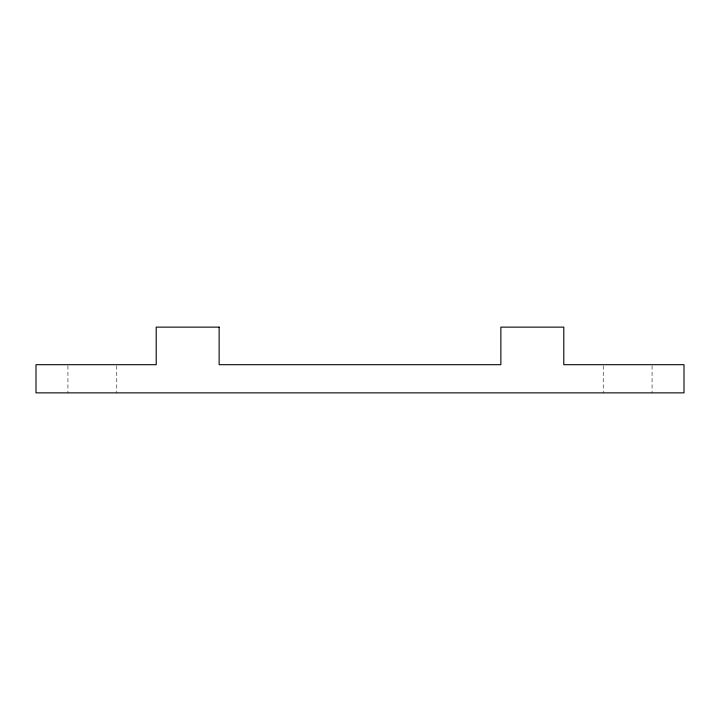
<?xml version="1.0" encoding="UTF-8"?>
<svg xmlns="http://www.w3.org/2000/svg" width="720" height="720" viewBox="0 0 720 720"><rect width="100%" height="100%" fill="white"/><g stroke="black" fill="none" stroke-linecap="round" stroke-linejoin="round"><path stroke-width="0.54" stroke-dasharray="3.6 2.7" d="M652.068 365.778L652.068 392.868M603.234 365.778L603.234 392.868M116.766 365.778L116.766 392.868M67.932 365.778L67.932 392.868"/><path stroke-width="1.08" d="M219.132 327.132L156.213 327.132L156.213 364.698L36 364.698L36 392.868L684 392.868L684 364.698L563.787 364.698L563.787 327.132L500.868 327.132L500.868 364.698L219.132 364.698L219.132 327.132"/></g></svg>
